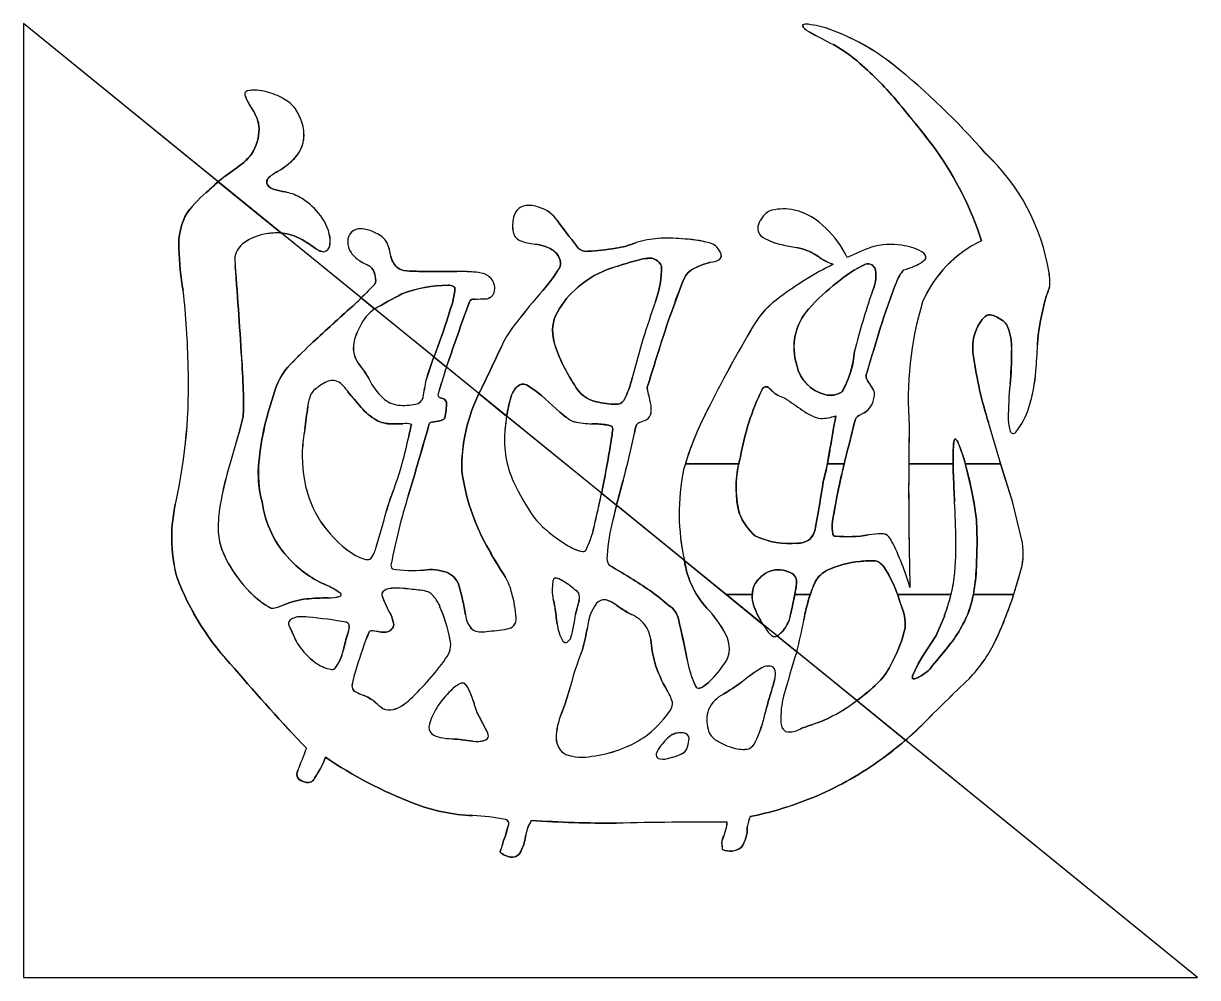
# Model space of a CAD drawing. Header units: inches. Extents: x -867 to 118033, y 1229500 to 1313600.
# Drawn here: x 111711 to 114354, y 1264463 to 1266610 of the extents above; entities that cross this region are included whole.
import ezdxf

# ---------------------------------------------------------------- set-up
doc = ezdxf.new("R2010")
doc.units = ezdxf.units.IN
doc.header["$MEASUREMENT"] = 0

msp = doc.modelspace()

# ---------------------------------------------------------------- linework, layer by layer
at = {"color": 7}
for p, q in [((114353.9, 1264462.6), (111711.3, 1266609.9)), ((111711.3, 1266609.9), (111711.3, 1264462.6)), ((112753.4, 1266043.2), (112753.4, 1266044.1)), ((112376.4, 1265793.1), (112375.5, 1265793.1)), ((112828.2, 1265796.8), (112821.8, 1265792.2)), ((112832.4, 1265798.4), (112828.2, 1265796.8)), ((112838.3, 1265798.1), (112832.4, 1265798.4)), ((112843.6, 1265796.4), (112838.3, 1265798.1)), ((112863.2, 1265784.2), (112843.6, 1265796.4)), ((112877.1, 1265772.7), (112863.2, 1265784.2)), ((112918.5, 1265735.3), (112877.1, 1265772.7)), ((112932.3, 1265724.1), (112918.5, 1265735.3)), ((112933.2, 1265724.1), (112932.3, 1265724.1)), ((113908.6, 1265625.7), (113883.5, 1265711.8)), ((113937.7, 1265533.9), (113908.6, 1265625.7)), ((113960, 1265440.7), (113937.7, 1265533.9)), ((113025.2, 1265311.5), (113025.1, 1265312.2)), ((113784.6, 1265275.7), (113765.4, 1265232.2)), ((113784.6, 1265278.3), (113784.6, 1265275.7)), ((113765.4, 1265232.2), (113733.7, 1265183)), ((113733.7, 1265183), (113725, 1265168.7)), ((113725, 1265168.7), (113712.4, 1265141.7)), ((113712.4, 1265141.7), (113712.5, 1265136.5)), ((113712.5, 1265136.5), (113714, 1265135)), ((113714, 1265135), (113717.4, 1265134.8)), ((113717.4, 1265134.8), (113723.2, 1265136.9)), ((113171.7, 1265075.7), (113172.5, 1265076.6)), ((113171.7, 1265074.9), (113171.7, 1265075.7)), ((113172.5, 1265082.6), (113171.8, 1265082.7)), ((113172.5, 1265076.6), (113172.5, 1265082.6)), ((112754.2, 1265018.7), (112753.4, 1265018.8)), ((112754.3, 1265017.9), (112754.2, 1265018.7)), ((113172.5, 1265009.4), (113171.7, 1265009.4)), ((113171.7, 1264958.4), (113172.5, 1264958.4)), ((111711.3, 1264462.6), (114353.9, 1264462.6))]:
    msp.add_line(p, q, dxfattribs=at)
for points in [[(112391.3, 1264958.4, -0.055111), (112367.2, 1264912.6, -0.399817), (112347.5, 1264901.9, -0.15154), (112330.8, 1264909.2, -0.301448), (112329.1, 1264929.4, 0.010306), (112348.4, 1264978.8, -0.01851), (112186.5, 1265158.4, -0.103184), (112056.3, 1265364.3, -0.120959), (112054.6, 1265534.8, 0.063512), (112081.9, 1265836.6, 0.024265), (112070.8, 1266008.7, -0.039016), (112061.2, 1266103.1, -0.148803), (112079.5, 1266183.8, -0.063522), (112129.4, 1266235.1, -0.021561), (112149.7, 1266253.7), (111711.3, 1266609.9), (111711.3, 1264462.6), (114353.9, 1264462.6), (113696.4, 1264996.8, -0.02734), (113626.7, 1264943, -0.056811), (113476.3, 1264863, -0.043653), (113347, 1264824.8, 0.070224), (113340.5, 1264801.8, -0.155586), (113326.9, 1264755, -0.268078), (113284.8, 1264750.7, 0.046034), (113283.2, 1264766, -0.10837), (113287.4, 1264780.5, 0.067272), (113295.3, 1264812, 0.007869), (113045.7, 1264810, -0.018474), (112854.3, 1264816.3, 0.089356), (112842, 1264783.9, -0.084297), (112832.2, 1264749.9, -0.378712), (112807.8, 1264733.4, -0.129516), (112784.1, 1264744.8, 0.010082), (112788.9, 1264759.1, -0.06366), (112796.2, 1264781.7, -0.047427), (112803.6, 1264807, 0.412458), (112796.5, 1264817.9, 0.04646), (112722.3, 1264826.9, -0.083304), (112588.6, 1264854.9, -0.056916)], [(113872.8, 1265947.5, -0.266995), (113887.3, 1265954.2, -0.078548), (113901.1, 1265949.3, -0.061401), (113916.5, 1265940.4, -0.140506), (113929.3, 1265920.3, -0.075077), (113935.5, 1265871.2, -0.023792), (113931.9, 1265798.2, 0.028581), (113928, 1265720.2, 0.083513), (113932.5, 1265691.5, 0.556873), (113944.7, 1265689.8, 0.099876), (113974.1, 1265745.8, 0.058859), (113990.2, 1265827.2, 0.00868), (113993.7, 1265886.6, -0.055868), (114013.3, 1265995.5, 0.012909), (114021, 1266016.2, 0.07627), (114019.6, 1266048.8, 0.168287), (113876.3, 1266317.7, 0.045812), (113670.2, 1266516, 0.082299), (113525, 1266597.2, 0.045024), (113477.2, 1266608.1, 0.184323), (113465.1, 1266606.5, 0.401214), (113466.3, 1266601.6, 0.073894), (113479, 1266591.5, 0.009968), (113534.2, 1266562.3, -0.045085), (113581.5, 1266530.5, -0.042435), (113670.1, 1266443.8, -0.014659), (113765.1, 1266325.3, -0.075958), (113867.9, 1266120.7, 0.183281), (113734.9, 1265983.4, 0.093166), (113705, 1265704.2, 0.002645), (113703.9, 1265619.1), (113803.6, 1265619.1, -0.021718), (113805.3, 1265668.8, -0.060902), (113806.6, 1265673.4, -0.750169), (113810.9, 1265673.1, -0.062141), (113816.6, 1265662.5, -0.02804), (113829.8, 1265623.2, -0.001207), (113831, 1265619.1), (113910.7, 1265619.1), (113908.6, 1265625.7), (113883.5, 1265711.8, -0.042759), (113849.7, 1265860.3, -0.166183), (113860, 1265930.1, -0.02967)], [(112322.4, 1266307.6, 0.150805), (112341.9, 1266347.6, 0.118181), (112337.6, 1266388.1, 0.061251), (112323.3, 1266417.8, 0.110829), (112296.7, 1266440.5, 0.065976), (112258, 1266456, 0.129921), (112214.8, 1266458, 0.40681), (112209.8, 1266449.1, 0.07663), (112218.4, 1266429.9, -0.019502), (112233, 1266405.4, -0.085799), (112241.1, 1266380, -0.150999), (112229, 1266323.2, -0.086307), (112206.4, 1266296.6, -0.019332), (112165.4, 1266266.1, 0.015742), (112149.7, 1266253.7), (112291.7, 1266138.2, -0.014783), (112299.7, 1266137.4, -0.092021), (112339.4, 1266122.7, -0.021612), (112370.1, 1266102.6, 0.020501), (112375.5, 1266099.4, -0.138406), (112376.4, 1266098.5, -0.004327), (112381.3, 1266097.1, 0.041521), (112387, 1266095.9, 0.017006), (112392.5, 1266097.9, 0.175362), (112399.8, 1266106.6, 0.115175), (112401.2, 1266129, 0.133458), (112375.5, 1266182.8, 0.090138), (112332.4, 1266219.3, 0.068529), (112300.2, 1266230.8, -0.013934), (112276.3, 1266236, -0.201719), (112260.8, 1266246.9, -0.378426), (112262.7, 1266261.9, -0.084166), (112283.3, 1266276.6, 0.070184)], [(113279.9, 1266094.7, 0.083086), (113269.9, 1266108.7, 0.127732), (113255.1, 1266115.9, 0.060999), (113192.7, 1266124.9, 0.050289), (113140, 1266126, 0.061315), (113090.4, 1266116.7, -0.058239), (113044.3, 1266104, -0.023274), (112981.7, 1266097.2, -0.318074), (112956.3, 1266109.7, -0.012807), (112913.5, 1266165.7, 0.176594), (112872.5, 1266195.8, 0.141446), (112838.3, 1266199.4, 0.254042), (112815.6, 1266178, 0.094349), (112812.7, 1266144.5, 0.272202), (112828.5, 1266121.4, 0.06938), (112863.1, 1266113.3, -0.099001), (112901.5, 1266100.8, -0.173209), (112919.4, 1266077.1, -0.244282), (112915.9, 1266057.2, -0.042049), (112880.5, 1266009.2, 0.019533), (112821.8, 1265937.7, 0.074328), (112787.9, 1265884.3, -0.003717), (112736.5, 1265776.8), (112798.8, 1265726.2, -0.03259), (112809.1, 1265770, -0.114709), (112821.8, 1265792.2), (112828.2, 1265796.8), (112832.4, 1265798.4), (112838.3, 1265798.1), (112843.6, 1265796.4), (112863.2, 1265784.2), (112877.1, 1265772.7), (112918.5, 1265735.3), (112932.3, 1265724.1), (112933.2, 1265724.1, 0.137325), (112950.6, 1265713.6, 0.052206), (112991.3, 1265708.9, -0.039081), (113024.4, 1265706.3, -0.061234), (113032.2, 1265704.3, -0.389955), (113037.5, 1265696.9, -0.015439), (113035.6, 1265680, -0.009793), (113014.6, 1265563.5, -0.001555), (113012.5, 1265552.6), (113046, 1265525.4, -0.005675), (113060.9, 1265581.6, 0.021764), (113086.3, 1265687.6, -0.037231), (113091, 1265706.6, -0.166808), (113097.7, 1265711.6, 0.014415), (113113.2, 1265717.9, 0.232872), (113124, 1265733.9, 0.087887), (113122.9, 1265755.8, 0.002273), (113115.7, 1265786.7, -0.178357), (113116.5, 1265795.3, -0.001216), (113144.8, 1265885.1, -0.011476), (113174.2, 1265972.2, -0.017032), (113199, 1266037.5, -0.192629), (113228.1, 1266062, -0.05264), (113257.5, 1266072.5, 0.121865), (113278.2, 1266078.8, 0.384919)], [(113738.4, 1266076.9, 0.337691), (113742.4, 1266085, 0.234051), (113731.8, 1266097, 0.085029), (113688.7, 1266110.7, 0.109404), (113619.7, 1266106.2, 0.027051), (113565.4, 1266083.2, 0.096966), (113517.2, 1266148.9, 0.147389), (113446.4, 1266190, 0.110178), (113395.7, 1266189.4, 0.193659), (113372.4, 1266170.3, 0.105864), (113364.5, 1266153.2, 0.322715), (113376.4, 1266128.3, 0.090222), (113418.6, 1266112.1, 0.021428), (113451, 1266105.5, -0.062248), (113476.9, 1266098.2, -0.0489), (113503, 1266083.6, 0.061445), (113533.8, 1266067.9, 0.045204), (113414, 1265994, 0.105153), (113354.4, 1265930.2, 0.017534), (113250.5, 1265739.2, 0.04727), (113201.1, 1265619.1), (113321.2, 1265619.1, -0.016538), (113325.2, 1265634.4, -0.06987), (113373.7, 1265786.2, -0.55525), (113389.9, 1265789, 0.087068), (113412.5, 1265771.6, 0.000587), (113426.8, 1265765.8, 0.051645), (113430.6, 1265763, 0.002312), (113469, 1265736.6, 0.1078), (113505.5, 1265720.6, 0.06971), (113539.5, 1265726.6, -0.002349), (113526.5, 1265652.6, -0.014725), (113520.9, 1265619.1), (113558.7, 1265619.1, -0.003665), (113564.8, 1265643.4, -0.003176), (113583.8, 1265719, -0.214328), (113594.9, 1265729.2, 0.079005), (113613.5, 1265741.4, 0.136284), (113624.8, 1265762.9, 0.042038), (113626.7, 1265776.1, 0.121208), (113624, 1265786.6, 0.033156), (113613.3, 1265802.6, -0.089896), (113608.2, 1265813.4, -0.153361), (113610, 1265825.1, -0.00558), (113640.6, 1265926.1, -0.02004), (113676.1, 1266027.2, -0.10938), (113692.5, 1266055.1, 0.024126), (113717.5, 1266064.1, 0.094696)], [(112291.7, 1266138.2, 0.064867), (112256.6, 1266136.1, 0.116531), (112208.2, 1266116.5, 0.208218), (112187.2, 1266084.8, 0.02194), (112187.8, 1266065.1, -0.003556), (112203.2, 1265842.5, -0.008585), (112206.5, 1265766.9, -0.036626), (112205.4, 1265725, -0.030322), (112193, 1265677.7, 0.008639), (112169.1, 1265594.6, 0.029199), (112152.8, 1265517.5, 0.047639), (112149.8, 1265465.1, 0.083135), (112158.7, 1265423.7, 0.077424), (112199.8, 1265354.2, 0.095524), (112264.9, 1265295.9, 0.133345), (112273.8, 1265293.6, 0.037671), (112297.1, 1265301.4, -0.074764), (112348.2, 1265314.7, -0.017227), (112397.2, 1265317.3, 0.103318), (112424.3, 1265321, 0.529251), (112425.4, 1265326.6, 0.058891), (112394.6, 1265345.3, -0.106556), (112310.7, 1265403.3, -0.157893), (112248.3, 1265533, -0.090292), (112241.1, 1265623.2, -0.061166), (112276.6, 1265780.5, -0.11155), (112306.2, 1265836.3, -0.016825), (112357.4, 1265887.4, -0.002917), (112445.6, 1265968.1, 0.013927), (112471.5, 1265992.1)], [(112754.3, 1266043.2, 0.018572), (112753.4, 1266043.2), (112753.4, 1266044.1, 0.06936), (112746.9, 1266046.8, 0.047212), (112724.2, 1266050.5, 0.024282), (112687.1, 1266051.7, -0.000753), (112617.5, 1266051.8, -0.013374), (112574.7, 1266052.9, -0.164458), (112551.7, 1266061.2, -0.15617), (112538.3, 1266085.9, 0.064833), (112529.2, 1266117.3, 0.17195), (112504.6, 1266138.1, 0.077232), (112478.1, 1266147.2, 0.099365), (112461.6, 1266146.8, 0.128164), (112449.8, 1266140.6, 0.199677), (112441.1, 1266119.4, 0.156287), (112448.5, 1266094.1, 0.086381), (112467.5, 1266076.2, 0.029794), (112485.2, 1266066.6, -0.218512), (112501.2, 1266048.3, -0.050196), (112504.4, 1266031.3, -0.223734), (112496.1, 1266017.5, -0.013892), (112471.5, 1265992.1), (112501.6, 1265967.7, -0.00619), (112563.1, 1266001.2, -0.093205), (112666.8, 1266020.7, -0.103421), (112679, 1266018.2, -0.384925), (112682.3, 1266011.5, -0.045853), (112676.6, 1265980.6, -0.014561), (112643.4, 1265880.7, 0.006316), (112635.1, 1265859.3), (112663.3, 1265836.3, -0.003465), (112668.7, 1265851.8, -0.002724), (112714.9, 1265983.7, -0.338072), (112726.7, 1265989.5, 0.005218), (112753.9, 1265990.5, 0.309415), (112758.7, 1265992.2, 0.132077), (112765.2, 1265996, 0.147744), (112771.4, 1266008.1, 0.135646), (112770.1, 1266025, 0.18433)], [(113025.2, 1266056, -0.021509), (113094.5, 1266077.3, -0.053885), (113115.9, 1266081.3, -0.363115), (113147.1, 1266063.7, -0.093078), (113133.9, 1265984.3, 0.023125), (113081.4, 1265812.2, -0.067346), (113062.3, 1265761.4, -0.278742), (113045.2, 1265752.9, -0.067064), (113000.7, 1265758.6, -0.223721), (112951.5, 1265796.7, -0.070697), (112907, 1265887.9, -0.171192), (112908.6, 1265952.2, -0.090372), (112952.9, 1266010.7, -0.097027)], [(113629.1, 1266054.6, -0.143663), (113621.4, 1266005.1, 0.018808), (113581.5, 1265872.4, -0.117601), (113553.9, 1265781.2, -0.229986), (113515, 1265774.9, -0.2857), (113452, 1265840.5, -0.267121), (113478.6, 1265967.1, -0.053371), (113542.6, 1266026.6, -0.07094), (113606.4, 1266068, -0.49062)], [(112635.1, 1265859.3), (112501.6, 1265967.7, 0.122439), (112469, 1265928.8, 0.077208), (112454.8, 1265890.8, 0.221374), (112466.9, 1265842.3, -0.044103), (112489.5, 1265809.2, 0.092474), (112520.1, 1265767, 0.149827), (112554.8, 1265751, 0.078107), (112593.5, 1265753.1, 0.300992), (112610.8, 1265768.5, 0.003448), (112617.6, 1265807.7, -0.014936)], [(112698, 1265602.4, -0.118411), (112736.5, 1265776.8), (112663.3, 1265836.3, 0.013731), (112644.2, 1265774, 0.354128), (112648.3, 1265768.4, 0.149403), (112648.2, 1265767.5, -0.033756), (112656, 1265765.1, -0.301225), (112663.1, 1265757.3, -0.067966), (112659.6, 1265721.6, -0.155357), (112648.2, 1265715.6, -0.0383), (112630.8, 1265712.8, 0.394404), (112623.2, 1265703.5, -0.002997), (112577.3, 1265547, 0.027314), (112539, 1265394, 0.262389), (112541.3, 1265382.1, 0.054171), (112612.7, 1265379.7, -0.120269), (112663.1, 1265374.6, -0.238212), (112691.2, 1265345.5, -0.030328), (112706.2, 1265278.9, 0.177342), (112721.8, 1265245.7, 0.189169), (112753.4, 1265241.7, 0.024901), (112799.3, 1265247.1, 0.43233), (112820, 1265272, 0.054023), (112810.5, 1265327.6, 0.072563), (112796.4, 1265363.4, -0.024272), (112753.4, 1265434.9, -0.09052)], [(112576.7, 1265672.2, -0.011586), (112584.4, 1265707, 0.253288), (112583.5, 1265707.9, 0.095247), (112565.2, 1265708.8, -0.0106), (112540, 1265708.9, -0.133876), (112505.9, 1265717.2, -0.082431), (112471.3, 1265745.9, -0.01622), (112441.7, 1265781.2, 0.042319), (112424.7, 1265800.2, 0.140851), (112409.8, 1265806.3, 0.145933), (112390.6, 1265801.9, 0.038492), (112376.4, 1265793.1), (112375.5, 1265793.1, 0.000616), (112372, 1265789.7, 0.032553), (112367.4, 1265786.4, 0.095329), (112359.1, 1265776.6, 0.096767), (112351.1, 1265747.5, -0.001525), (112344.5, 1265696, 0.034244), (112338.8, 1265648.6, 0.085899), (112353.5, 1265542.7, 0.097395), (112402.1, 1265460.8, 0.083463), (112458.9, 1265412.5, 0.098864), (112485.7, 1265403.2, 0.30663), (112495, 1265408.1, 0.075685), (112505.3, 1265431.2, 0.009946), (112528.3, 1265512.9, -0.023424), (112542.8, 1265555.6, 0.034776)], [(113012.5, 1265552.6), (112798.8, 1265726.2, 0.02545), (112794.8, 1265691.3, 0.128799), (112814.4, 1265578, 0.044216), (112859.8, 1265499.1, 0.076323), (112918.1, 1265446.6, 0.034366), (112949.8, 1265427.8, 0.076032), (112971.3, 1265421.2, 0.341488), (112977.6, 1265425.5, 0.069217), (112998.2, 1265488.5, 0.009229)], [(113807, 1265533.2, -0.00262), (113804.5, 1265592, -0.01182), (113803.6, 1265619.1), (113703.9, 1265619.1, 0.006126), (113704.9, 1265422, 0.002492), (113706.5, 1265340.4, 0.048247), (113665.4, 1265445, 0.065909), (113656.1, 1265457.4, 0.224936), (113643.6, 1265461.1, 0.038284), (113613.5, 1265458.7, -0.06616), (113539.1, 1265456.1, -0.485088), (113533, 1265461.5, -0.101913), (113535.1, 1265505.4, -0.016956), (113558.7, 1265619.1), (113520.9, 1265619.1, -0.017973), (113511.4, 1265578.7, -0.010562), (113494.5, 1265480.6, -0.208845), (113478.6, 1265446.8, -0.11949), (113453.2, 1265439.9, -0.131776), (113359.3, 1265456.1, -0.127624), (113322.5, 1265507.6, -0.118385), (113321.2, 1265619.1), (113201.1, 1265619.1, 0.005191), (113197, 1265605.4, 0.105733), (113198.9, 1265401.1), (113292.7, 1265324.8), (113351.5, 1265324.8, -0.078177), (113355.9, 1265345.2, -0.129583), (113381, 1265371.7, -0.224047), (113426.8, 1265377.8, -0.071036), (113428.2, 1265377.7, 0.101063), (113431.2, 1265376.2, -0.019588), (113434.7, 1265375.3, -0.023828), (113438.4, 1265373.7, -0.322257), (113451.2, 1265349.2, -0.013384), (113447.4, 1265324.8), (113482.3, 1265324.8, -0.014271), (113489.6, 1265344.3, -0.194353), (113519.1, 1265378.5, -0.094044), (113594.2, 1265398.9, -0.035175), (113628.6, 1265400.7, -0.177154), (113649.6, 1265384.4, -0.054292), (113678.7, 1265324.8), (113799.2, 1265324.8, 0.016129), (113804.7, 1265350.2, 0.043741), (113809.8, 1265446.2, 0.012835)], [(113960, 1265440.7), (113937.7, 1265533.9), (113910.7, 1265619.1), (113831, 1265619.1, -0.013434), (113842.3, 1265573.4, -0.01242), (113851, 1265529.4, -0.017255), (113856.7, 1265487.7, -0.024091), (113856.1, 1265387, -0.03797), (113849.4, 1265324.8), (113940.3, 1265324.8, 0.01383), (113954.7, 1265373.6, 0.116879)], [(113046, 1265525.4, 0.003269), (113038, 1265492.8, 0.051211), (113025.2, 1265412.8, 0.204101), (113029.6, 1265390.6, -0.011598), (113083.7, 1265358.1, -0.044991), (113164.3, 1265299.3, -0.200983), (113185.6, 1265269.6, -0.006426), (113205.5, 1265178, 0.079721), (113224.3, 1265118, 0.326464), (113232.3, 1265114, 0.087838), (113241.2, 1265117.7, 0.087656), (113284.9, 1265163.1, 0.286319), (113295.9, 1265226.1, 0.076349), (113255.1, 1265288.2, -0.160397), (113198.9, 1265401.1), (113198.9, 1265401.1)], [(112961, 1265327.6, 0.121011), (112952.5, 1265335.3, 0.051248), (112921.9, 1265357.1, 0.077555), (112910.9, 1265361.7, 0.238499), (112905.2, 1265360.2, 0.167798), (112903, 1265353.4, 0.09655), (112903.6, 1265313.3, -0.014406), (112907.6, 1265296.5, -0.00033), (112912.3, 1265258.4, 0.1059), (112925.3, 1265219.4, 0.313865), (112935.1, 1265217.7, 0.231713), (112945.4, 1265234.9, 0.026659), (112953.9, 1265279.6, -0.007425), (112962.4, 1265313, 0.16995)], [(112661.5, 1265180.4, 0.245812), (112671.3, 1265223.9, 0.065072), (112648.2, 1265297, 0.134826), (112647.9, 1265299, -0.114996), (112647.3, 1265301.3, 0.061748), (112632.2, 1265323.4, 0.16919), (112613.9, 1265332.9, 0.009694), (112577.3, 1265337.2, 0.017654), (112553.1, 1265339, 0.044621), (112535.9, 1265338.1, 0.15913), (112520.6, 1265331.5, 0.263058), (112518.5, 1265321.4, 0.037983), (112537.9, 1265279.3, -0.091013), (112544.6, 1265257.3, -0.183458), (112539.9, 1265246.4, -0.186991), (112527.1, 1265239.8, -0.076588), (112512.5, 1265240.4, 0.012233), (112497.6, 1265242.9, 0.175338), (112489.2, 1265240.9, 0.023216), (112460.9, 1265159.9, 0.04069), (112450.7, 1265120.3, 0.28537), (112457.7, 1265106.3, 0.048651), (112475.8, 1265098.3, -0.083296), (112502.9, 1265082.5, 0.044689), (112520.4, 1265068.3, 0.196761), (112544, 1265066, 0.127879), (112581.9, 1265089.3, 0.050671)], [(113159.7, 1265109.9, -0.058552), (113132.2, 1265171.3, -0.043685), (113123.4, 1265223.3, 0.088622), (113113, 1265252.2, 0.151789), (113080, 1265279.6, -0.046532), (113046.1, 1265300.8, 0.04555), (113031.4, 1265309.3, 0.043142), (113025.2, 1265311.5), (113025.1, 1265312.2, 0.251715), (113001.3, 1265305.3, 0.137334), (112980.6, 1265249.6, -0.022108), (112969.2, 1265201.2, 0.025269), (112938.4, 1265104.7, -0.028381), (112922.3, 1265057.2, 0.095667), (112910.2, 1265000.8, 0.266705), (112932.3, 1264964.3, 0.133638), (112990.9, 1264960.9, 0.117773), (113107.7, 1265003, 0.081266), (113165.4, 1265061, 0.080524), (113171.7, 1265074.9), (113171.7, 1265075.7), (113172.5, 1265076.6), (113172.5, 1265082.6), (113171.8, 1265082.7, 0.059624)], [(113351.5, 1265324.8), (113292.7, 1265324.8), (113375.8, 1265257.3, -0.051476), (113355.4, 1265298.7, -0.099669)], [(113467.6, 1265266.6, -0.041396), (113482.3, 1265324.8), (113447.4, 1265324.8, -0.011453), (113443.1, 1265304.2, -0.01007), (113434.7, 1265266.4, -0.034546), (113425.7, 1265249.2, -0.087737), (113407.8, 1265231.3), (113451.7, 1265195.7), (113451.7, 1265195.7, 0.020125)], [(113840.2, 1265135.2, 0.068823), (113896.9, 1265215.7, 0.031999), (113940.3, 1265324.8), (113849.4, 1265324.8, -0.002893), (113848.5, 1265320.2, -0.072675), (113826, 1265257.6, -0.038888), (113798.2, 1265214.7, -0.02059), (113756.6, 1265163.9, -0.114728), (113744.4, 1265150.7, -0.052839), (113723.2, 1265136.9), (113717.4, 1265134.8), (113712.5, 1265135), (113712.4, 1265141.7), (113725, 1265168.7), (113733.7, 1265183), (113765.4, 1265232.2), (113784.6, 1265275.7), (113784.6, 1265278.3, 0.030329), (113799.2, 1265324.8), (113678.7, 1265324.8, -0.019139), (113685.8, 1265302.5, -0.131139), (113695.5, 1265248.6, -0.068706), (113667.5, 1265173.9, -0.106182), (113628.2, 1265120, -0.027075), (113586.9, 1265085.8), (113696.4, 1264996.8, 0.015633), (113733.5, 1265030.9, -0.009266)], [(112444.8, 1265252.5, 0.321528), (112438.7, 1265262.1, 0.021484), (112351.9, 1265273.8, 0.022843), (112331.3, 1265274.3, 0.102534), (112319.7, 1265271.6, 0.130045), (112309.7, 1265265.6, 0.267367), (112308.5, 1265255.5, -0.005872), (112318.5, 1265234.8, 0.058515), (112327.5, 1265215.2, 0.081344), (112360.7, 1265177.6, 0.099387), (112392.8, 1265158.9, 0.035917), (112405.3, 1265155.8, 0.245908), (112412.6, 1265158.6, 0.105203), (112431.5, 1265200.3, -0.034055), (112441.4, 1265237, 0.056891)], [(113375.8, 1265257.3, 0.010654), (113381.1, 1265249.3, 0.091005), (113395.8, 1265232, 0.311976), (113407.8, 1265231.3)], [(113586.9, 1265085.8), (113451.7, 1265195.7, 0.007087), (113422.2, 1265096.2, 0.070922), (113415.9, 1265039.1, 0.248353), (113426.8, 1265016.2, 0.199635), (113462.9, 1265023.7, -0.006886), (113502.4, 1265037.3, 0.05678), (113576, 1265078, 0.006803)], [(113396.1, 1265112.3, -0.00792), (113398.8, 1265120, -0.04061), (113401, 1265128.6, 0.057732), (113403.9, 1265144, 0.231089), (113399, 1265161.3, 0.223752), (113373.4, 1265159.8, 0.032861), (113326.9, 1265126.8, -0.012035), (113287.2, 1265100.6, 0.160241), (113253, 1265065.6, 0.160304), (113252.3, 1265021.3, 0.221951), (113272.1, 1264995.8, 0.080228), (113309, 1264979.7, 0.124433), (113344, 1264977.2, 0.177577), (113359, 1264993.7, 0.06059), (113380, 1265055, -0.013372)], [(112731.5, 1265060.5, 0.013244), (112726.1, 1265078.6, 0.042352), (112710.6, 1265116.6, 0.086452), (112704.4, 1265124.5, 0.181931), (112696.6, 1265125, 0.105167), (112673.6, 1265108.9, 0.063777), (112641.6, 1265069.6, 0.079039), (112625.2, 1265032.9, 0.295118), (112630.3, 1265010.8, 0.12746), (112649.8, 1265003, 0.051219), (112675.4, 1265000, -0.006938), (112722.5, 1264994.5, 0.101871), (112749.9, 1264996.5, 0.282022), (112757.9, 1265006.1, 0.127329), (112753.8, 1265018.7), (112753.4, 1265018.8, -0.004335)], [(113206.1, 1264982.1, 0.082015), (113209.3, 1265001.1, 0.360369), (113196.9, 1265013.1, 0.094324), (113183.1, 1265012.8, 0.109868), (113177.4, 1265011.6, -0.017853), (113172.5, 1265009.4), (113171.7, 1265009.4, 0.095638), (113146, 1264984.5, 0.069381), (113135.4, 1264966.2, 0.391778), (113140.2, 1264955.9, 0.16265), (113161.1, 1264955.4, 0.029698), (113171.7, 1264958.4), (113172.5, 1264958.4, 0.027865), (113195, 1264967.2, 0.232972)]]:
    msp.add_lwpolyline(points, format="xyb", close=True, dxfattribs=at)
for centre, radius, start, end in [((113468.3, 1266604.6), 3.66, 149.4326, 236.8779), ((113473.3, 1266591.5), 17.1, 76.7945, 118.5693), ((113506.6, 1266639.3), 55.2, 223.0849, 239.9894), ((113440.5, 1266337.6), 273, 71.9571, 82.2688), ((114237.1, 1267962), 1566.3, 241.0513, 243.3358), ((113352.8, 1266118.7), 508.5, 51.3869, 70.2061), ((113381.6, 1266284.9), 316.6, 50.8602, 61.186), ((113116, 1265965.9), 731.7, 40.7753, 50.4949), ((112693.4, 1265294.5), 1564, 40.8616, 51.3535), ((112216.9, 1266451), 7.31, 97.3183, 194.8504), ((112276.2, 1266467.3), 68.9, 195.3216, 212.8498), ((112232.7, 1266375.4), 84.5, 72.5889, 101.422), ((112218.7, 1266302.2), 158.8, 60.5687, 75.6674), ((111696.8, 1264765.2), 2590.7, 37.0279, 40.3872), ((111910.9, 1266230.6), 366.4, 28.495, 32.964), ((112259.5, 1266369.9), 79.8, 36.8765, 62.1734), ((112209.6, 1266344.7), 135.1, 18.7526, 32.7728), ((112163.5, 1266369.2), 78.3, 7.9221, 27.5377), ((112143.1, 1266371.2), 98.4, 330.7988, 5.1458), ((112255.2, 1266358.9), 87.5, 352.5764, 19.5364), ((112267.4, 1266359.1), 75.4, 315.4839, 351.1542), ((112141.4, 1266374.9), 101.7, 309.679, 329.4103), ((113146.9, 1265886.7), 758, 17.9789, 35.3538), ((113559.7, 1265976.3), 465.6, 8.9546, 47.1651), ((111791.1, 1266810.5), 660.7, 304.5125, 308.9424), ((112192.9, 1266430.7), 178.6, 300.397, 315.879), ((112354.8, 1266009.4), 319, 126.4195, 134.9676), ((112270.3, 1266253.3), 11.4, 140.0649, 214.3914), ((112316.4, 1266208.4), 75.8, 115.8825, 136.4179), ((112305.5, 1266014), 282.6, 128.5463, 143.0849), ((112281.6, 1266259.8), 24.4, 211.866, 257.4845), ((112381.1, 1266662.7), 439.4, 256.1927, 259.3859), ((112274.7, 1266108.3), 125.1, 62.5367, 78.2179), ((112253.4, 1266082.3), 158.1, 39.4536, 60.056), ((112203, 1266113.3), 142.2, 150.2596, 184.1143), ((112289.4, 1266108.6), 113.7, 10.3524, 40.7591), ((112846.7, 1266167.8), 32.7, 104.8596, 161.8755), ((112849.2, 1266138.4), 62, 67.9114, 100.1148), ((112851.6, 1266124.4), 74.4, 33.6918, 73.7511), ((113407.8, 1266150.9), 40.4, 107.4528, 151.2935), ((113422.2, 1266076.1), 116.4, 78.0357, 103.1853), ((113413.7, 1266051.9), 141.9, 43.15, 76.6877), ((112902.1, 1266153.8), 89.9, 164.3496, 185.9089), ((114028.4, 1266972.8), 1376.4, 215.9033, 218.8384), ((113387.7, 1266149), 23.7, 169.8247, 241.3673), ((113408.3, 1266143.3), 44.9, 143.102, 167.2742), ((112273.9, 1266023.8), 113.7, 98.7638, 125.3508), ((112282.3, 1266002.5), 136.1, 82.6458, 100.8793), ((112279.8, 1266023.3), 115.9, 59.0659, 80.0965), ((112352.6, 1266120.9), 49.3, 346.4686, 9.4937), ((112470.9, 1266119.4), 29.8, 134.8778, 180.0464), ((112467.7, 1266121.2), 26.3, 103.4195, 132.6333), ((112470.9, 1266105.9), 41.9, 80.1342, 102.8325), ((112461.9, 1266057.2), 91.5, 62.1561, 79.8213), ((112487.6, 1266093.1), 48.1, 30.2433, 69.2697), ((112840.3, 1266146.4), 27.6, 183.9092, 244.8176), ((113153, 1265920), 206.4, 93.6312, 107.666), ((113161.1, 1265863.8), 263, 83.0956, 94.6112), ((113441.9, 1266236.1), 126.1, 238.704, 259.3256), ((113373.4, 1265993.2), 212, 25.1318, 47.2856), ((112669.7, 1266117.6), 608.7, 181.3646, 190.302), ((112234.1, 1266076.6), 47.6, 122.98, 170.0278), ((112122.1, 1265757.1), 425.3, 54.32, 59.2723), ((112411.6, 1266166.9), 76.5, 237.168, 241.866), ((112374.5, 1266097.4), 2.23, 30.346, 61.866), ((112384.1, 1266112.3), 16.7, 300.2523, 349.6443), ((112484.3, 1266118.4), 43.2, 178.6499, 214.1808), ((112413.2, 1266066.7), 126.5, 8.7628, 23.6006), ((112874.7, 1266241.3), 128.5, 248.9477, 264.8229), ((112850.9, 1266011), 103, 60.5811, 83.1969), ((112877.2, 1266063.9), 44.1, 16.6696, 56.6156), ((112977.8, 1266121.4), 24.4, 208.6266, 279.2046), ((112940.5, 1266772.9), 676.9, 273.4908, 278.8237), ((113013.2, 1266307.5), 205.8, 278.6807, 292.013), ((113187.1, 1265865.6), 259.4, 74.7943, 88.7569), ((113248.7, 1266083.9), 32.6, 49.5852, 78.7016), ((113232.9, 1266071.7), 52.4, 26.0345, 45.0327), ((113512, 1266487.3), 386.6, 256.0118, 260.9219), ((113434.6, 1265998.3), 108.5, 67.0655, 81.3132), ((113804.7, 1265592.7), 545.8, 109.8149, 116.013), ((113664.3, 1265952.7), 159.9, 81.226, 106.2002), ((113670.4, 1265978), 133.9, 62.7058, 82.1464), ((113982.4, 1265876.8), 269.4, 115.1484, 156.6921), ((112412.3, 1266081.8), 225.1, 179.2273, 184.4886), ((112295.8, 1265816.7), 293.2, 73.0516, 74.0433), ((112391.2, 1266130.8), 35.1, 253.534, 263.0444), ((112360.9, 1266178.5), 86.6, 287.5058, 291.4029), ((112509.4, 1266139.6), 76, 216.7527, 236.5007), ((112556.6, 1266220.3), 169.5, 238.243, 245.0693), ((112583.6, 1266094.7), 46.2, 190.8821, 226.3868), ((112898.5, 1266070.4), 21.9, 322.7233, 16.3453), ((113307, 1265261.8), 842.6, 104.6044, 109.5331), ((113123.9, 1265980.5), 101.1, 94.5513, 106.889), ((113120.9, 1266053.8), 28, 20.637, 100.4639), ((113292.4, 1265928), 148.6, 103.5886, 115.6416), ((113255.2, 1266117.5), 45, 272.9484, 300.7408), ((113270.2, 1266087.7), 11.9, 311.7396, 35.9502), ((113415.5, 1265957.9), 153.1, 55.1708, 66.369), ((113581.9, 1266200.6), 141.2, 236.0164, 250.0809), ((113694.5, 1266125.3), 65.4, 290.6441, 312.2823), ((113725, 1266080.4), 18, 19.9951, 67.6901), ((113735.1, 1266083.6), 7.44, 296.8154, 23.5403), ((96545.2, 1264868.8), 15688.3, 3.55835, 4.36999), ((112473.2, 1266040), 29.2, 16.3793, 65.6835), ((112418.7, 1266023.7), 86.1, 5.0608, 16.5552), ((112575.5, 1266091), 38.1, 231.356, 268.7126), ((112616.8, 1266853), 801.2, 266.9827, 270.0477), ((112672.2, 1289143.4), 23091.6, 269.86426, 270.03681), ((112692.6, 1265668.8), 382.9, 85.263, 90.8269), ((112716.3, 1265928.9), 121.8, 75.5401, 86.2674), ((112740.3, 1266021.9), 25.8, 59.4265, 75.698), ((112613.8, 1266243.5), 355, 318.7021, 328.3334), ((113104.8, 1265848.6), 222.1, 110.9788, 133.1465), ((112929.2, 1266059.1), 218, 339.9151, 1.1858), ((113244.3, 1266013.4), 51.2, 108.396, 152.0091), ((113881.8, 1265369.9), 779.9, 116.5041, 126.857), ((113719.5, 1265823.7), 269.2, 114.8431, 131.0741), ((113612.5, 1266052.5), 16.6, 8.163, 111.6206), ((113540.9, 1266042.9), 88.9, 334.8227, 7.7255), ((113747.3, 1266004.1), 74.9, 137.0687, 162.0374), ((113612.1, 1266318.7), 275.6, 286.963, 292.4911), ((113914.2, 1266028), 107.5, 353.7191, 11.1653), ((112485.6, 1266033.3), 19, 303.5971, 354.0424), ((112667, 1265735), 285.7, 90.0182, 111.3237), ((112666.9, 1265990.5), 30.3, 65.5209, 89.9932), ((112753.9, 1266031.4), 11.9, 87.8721, 92.1279), ((112738.3, 1266013.4), 33.9, 19.9372, 61.7136), ((112740.3, 1266014.3), 31.7, 348.8098, 19.7089), ((114143.9, 1265641.2), 1024.6, 157.2466, 161.1495), ((113788.7, 1265697.8), 410.7, 126.8097, 139.0298), ((114919.6, 1265533.8), 1337.9, 158.3555, 162.9477), ((110304.1, 1265808.7), 1778, 0.8977, 6.4577), ((112027.6, 1266445.8), 634.8, 311.1893, 317.5644), ((113885.5, 1263503.7), 2826, 117.9007, 119.3194), ((112511.4, 1266026.9), 171.6, 344.3232, 354.8247), ((112676.9, 1266013), 5.61, 344.2206, 63.5194), ((112754.8, 1266006.2), 14.6, 285.4895, 315.5851), ((112748.3, 1266012.2), 23.4, 316.2971, 349.9144), ((113766, 1265223.2), 1184.1, 138.4055, 142.8816), ((113091.2, 1265860.1), 204.5, 132.5707, 153.2265), ((113534.2, 1265821.8), 209.9, 124.9049, 148.9159), ((115364.7, 1265409.1), 1842.4, 161.1242, 165.4342), ((114489.2, 1265853.6), 496.6, 163.4029, 176.1937), ((113615.7, 1266155.6), 428.7, 338.0668, 341.0251), ((119317.7, 1258373.7), 10242.2, 132.14175, 132.81034), ((112563.5, 1265882.6), 105.2, 126.0357, 153.9576), ((110945.9, 1266501.9), 1807.5, 339.9005, 343.2374), ((124790.4, 1261683.4), 12818.4, 160.39833, 161.02269), ((112724.6, 1265978.8), 10.9, 78.8668, 153.5826), ((112693.2, 1267292.3), 1303.3, 271.4703, 272.6663), ((112755, 1265994.9), 4.53, 255.1083, 323.8796), ((114966.6, 1265330.5), 1945.8, 160.3677, 165.6667), ((115058.2, 1265286.2), 2005, 159.9921, 162.6219), ((113575.3, 1265880.7), 129.7, 138.2089, 198.0317), ((114462.6, 1265764.2), 760, 163.2372, 184.5278), ((112998.9, 1265917.8), 96.6, 159.1306, 197.6982), ((114013.5, 1265830.8), 182.8, 140.3331, 147.1309), ((113885.8, 1265938.2), 16, 84.6116, 144.4076), ((113878.9, 1265908), 46.9, 61.759, 79.724), ((113872.4, 1265882.6), 72.7, 52.6857, 66.7401), ((113887.9, 1265907.9), 43.3, 16.688, 48.6802), ((112584.1, 1265864.1), 132, 150.6381, 168.2979), ((112983.6, 1265797.5), 214.1, 139.0741, 156.0776), ((116024.7, 1264354.4), 3100.6, 149.4535, 153.4716), ((118146.8, 1264505.1), 4725, 162.4984, 163.7773), ((113956.9, 1265880.2), 109, 152.791, 190.5325), ((113769.9, 1265875.3), 165.7, 358.5889, 15.7631), ((113091.3, 1265101.1), 1075.5, 133.0267, 136.8823), ((112513, 1265879.6), 59.3, 169.0758, 219.5728), ((113250.4, 1265998.7), 360.8, 197.8045, 214.0578), ((113488.6, 1265541.8), 910.7, 158.1517, 163.0218), ((105532, 1269284.2), 8012.9, 334.04167, 334.89343), ((131588.6, 1260034), 19349.7, 162.39906, 162.67779), ((113376.4, 1265884.7), 205.4, 329.7414, 356.5703), ((113166.7, 1265873.2), 768.8, 354.3981, 359.8497), ((112281.5, 1265957.9), 1713.7, 355.6505, 357.6135), ((110885.1, 1265792.6), 1197.6, 347.5682, 2.1046), ((110004.3, 1265710.2), 2202.9, 1.4745, 3.442), ((112414.8, 1265742.7), 143.3, 139.2473, 164.7075), ((112291.1, 1265698), 227.5, 29.262, 39.2155), ((113787.1, 1265456.4), 1186.3, 160.5261, 164.467), ((113536.2, 1265858.3), 86.1, 191.9407, 255.7192), ((114733.1, 1265983.4), 891.9, 187.9307, 197.7244), ((112618, 1265870.1), 142.2, 205.3318, 226.4651), ((112884, 1265857.4), 202.5, 331.6958, 347.1072), ((113627.9, 1265816.5), 19.9, 154.15, 189.0259), ((113640.4, 1265821.9), 33.3, 194.8306, 215.3779), ((113637.6, 1265854.5), 353.7, 342.0999, 355.7008), ((112388.7, 1265759.8), 34.1, 128.5352, 150.5359), ((112394.6, 1265752.5), 43.4, 121.2724, 128.5588), ((113756.3, 1264367.3), 1984.8, 134.0809, 134.222), ((112441, 1265705.3), 109, 117.5213, 126.3386), ((112407.6, 1265772), 34.4, 86.3438, 119.5548), ((112406.6, 1265777.3), 29.2, 51.7994, 83.869), ((112321, 1265690.5), 151.1, 36.919, 46.612), ((109767, 1266281.9), 2889.8, 349.7665, 350.5568), ((112863.2, 1265753.6), 56.6, 137.0093, 162.9514), ((113016.5, 1265829.8), 73, 207.041, 257.4835), ((113127.7, 1265789.9), 12.4, 154.5977, 191.7514), ((109722.4, 1264978.7), 3488.2, 12.8732, 13.4059), ((113890.2, 1265537.6), 573.2, 154.2959, 170.2828), ((113382.7, 1265782.6), 9.68, 41.7139, 157.8788), ((113450.8, 1265844.6), 82.4, 222.3696, 242.274), ((113498.1, 1265714.1), 145.3, 30.466, 37.5483), ((113603.9, 1265775.7), 22.9, 0.9325, 31.8417), ((114611.1, 1265725.3), 683.1, 173.8743, 180.4228), ((111920.4, 1265753.2), 286.4, 354.3561, 2.7463), ((112899.5, 1265557.6), 661.6, 160.3119, 174.3126), ((112429.5, 1265741.7), 78.6, 153.6463, 175.7548), ((113000.1, 1266219.3), 709.8, 218.1181, 221.8352), ((112563.6, 1265815.6), 65.2, 228.1689, 262.2533), ((112590.6, 1265773.8), 21, 278.1568, 345.1622), ((112649.8, 1265773.8), 5.58, 177.298, 255.3), ((112649.6, 1265767.8), 1.41, 154.7123, 188.7015), ((112634.3, 1265709), 60.2, 68.8782, 76.6114), ((112653.7, 1265755.8), 9.57, 9.0157, 76.0702), ((112530.5, 1265752.3), 132.7, 346.6237, 2.1764), ((113080.2, 1265609.4), 382.3, 154.0345, 181.0469), ((113139.6, 1265669.5), 345.5, 163.0487, 176.3847), ((113044.2, 1265921), 168.1, 254.9762, 270.3231), ((113046.6, 1265771.3), 18.5, 265.4726, 327.7741), ((113061.5, 1265741.9), 63, 352.7121, 12.8026), ((115879.1, 1271886.2), 6593.4, 248.03063, 248.16517), ((113442.5, 1265782.5), 22.9, 226.8026, 238.6282), ((116306.2, 1269903.9), 5041.4, 235.2219, 235.7519), ((113527.9, 1265818.1), 45.1, 253.3139, 305.1219), ((113580.4, 1265772.5), 45.4, 316.7388, 347.7815), ((113547.8, 1265781.2), 79.1, 346.6285, 356.2573), ((103901.2, 1266799.4), 8515.1, 352.55493, 352.90439), ((112575.1, 1265835.7), 137.3, 220.8592, 239.7084), ((112567.5, 1265875.3), 125, 264.1638, 282.0284), ((113102.4, 1265736.9), 21.8, 299.7638, 352.1997), ((113859.7, 1265418.2), 688.6, 152.2103, 164.2254), ((113523.9, 1265812.2), 93.4, 234.0115, 258.6225), ((113600.7, 1265711.8), 18.4, 108.3031, 156.6914), ((113565.8, 1265793.7), 70.7, 294.273, 312.3421), ((113820.7, 1265790.6), 159.8, 320.929, 343.705), ((111809.5, 1265803.6), 403.7, 341.8255, 348.7726), ((112538.2, 1265775.6), 66.8, 241.0149, 271.5157), ((112553.5, 1266303.1), 594.4, 268.6962, 271.1254), ((112572, 1265660.7), 48.6, 76.3874, 98.07), ((113333, 1265522.1), 771.1, 166.1226, 168.7779), ((99549, 1269450.2), 13600.4, 343.32205, 344.00895), ((112583.2, 1265706.6), 1.34, 18.0268, 77.8137), ((112632, 1265704.1), 8.82, 92.3648, 183.7767), ((112621.1, 1265827.8), 115.4, 275.2247, 283.5924), ((112644.6, 1265736.5), 21.2, 279.9237, 315.2466), ((112960.7, 1265750), 37.8, 223.2733, 254.5501), ((112993.8, 1265905.4), 196.5, 257.3211, 269.275), ((112991.4, 1265496.2), 212.7, 81.0817, 90.0338), ((113020.4, 1265673.3), 33.2, 69.0943, 83.1107), ((113030.8, 1265697.8), 6.73, 352.6658, 77.88), ((113215.9, 1265665.6), 131.5, 161.8326, 170.3614), ((113101.6, 1265699.3), 12.8, 107.559, 145.4399), ((112995.1, 1265983), 290.3, 290.7181, 294.0216), ((113500.8, 1265845), 124.5, 272.1435, 288.0941), ((105656, 1267075.6), 7998.1, 349.75191, 350.29021), ((119525.4, 1264185.2), 6136.4, 165.52499, 166.25285), ((121748.9, 1265560.5), 8045.2, 178.97679, 180.98676), ((114015.7, 1265719.2), 87.8, 179.3424, 198.4378), ((114585.1, 1264943.4), 2502.2, 162.9359, 164.9157), ((112687.8, 1265630.4), 349.4, 169.1743, 177.0195), ((113020.8, 1265672), 226.8, 175.1276, 204.4845), ((110049.1, 1266156.6), 3024.3, 348.6898, 350.9341), ((112763.8, 1265719.2), 274.6, 351.7933, 355.3313), ((111856.6, 1265926.9), 1252.8, 344.0023, 348.9896), ((113939.1, 1265694.4), 7.28, 204.0412, 321.3295), ((111722.6, 1265857.4), 874, 339.7944, 347.7612), ((112954.3, 1265730.6), 577.4, 344.7443, 352.2373), ((114376.6, 1265624.8), 573, 175.5973, 183.2825), ((113824.5, 1265665.9), 19.4, 157.4967, 171.4372), ((113808.7, 1265672.6), 2.25, 12.9194, 160.4238), ((113771.2, 1265644.8), 48.7, 21.2729, 35.4962), ((113473, 1265525.1), 370.1, 15.3678, 21.7925), ((112492.5, 1265597.7), 252.6, 174.213, 194.8503), ((112652.1, 1265638.2), 313.5, 178.1016, 197.7401), ((113554, 1265566.1), 238.7, 163.3882, 194.1842), ((115222.6, 1265214.8), 1712.4, 165.5033, 170.2289), ((112986.4, 1265384.7), 876.5, 12.4291, 15.7842), ((113184.8, 1265670.4), 491.5, 187.953, 208.6422), ((113675.7, 1265507.7), 488.5, 168.4674, 192.61), ((112820.3, 1265417), 675.1, 164.7447, 171.4348), ((113282.7, 1265795.1), 516.2, 204.8626, 214.9897), ((115531.2, 1264896.3), 2563.6, 164.4943, 166.544), ((111181.3, 1265929.3), 2356.3, 349.0229, 351.4434), ((119419.4, 1265793.5), 5618.4, 182.0546, 182.655), ((112961.2, 1265377.5), 902.6, 9.6859, 12.5321), ((112990.9, 1265379.6), 481.5, 158.5622, 163.9297), ((113957.8, 1265120.5), 1444.9, 162.8314, 169.0899), ((111268.1, 1265908), 1780.2, 346.3704, 348.8418), ((112402.6, 1265453.1), 357.5, 166.7887, 194.3765), ((112425.6, 1265475.5), 276, 171.2374, 182.1473), ((112479.7, 1265564.4), 233.5, 187.74, 223.6301), ((112586, 1265625.1), 246.7, 199.529, 221.7802), ((112113.2, 1265434), 1696.7, 0.4095, 3.351), ((113249.4, 1265425.9), 610.4, 5.808, 9.7621), ((110463.7, 1266048.4), 2132.8, 343.1802, 345.4595), ((113059.9, 1265662.6), 258.4, 219.2543, 236.7124), ((113421.5, 1265390.9), 396.8, 165.1144, 176.8408), ((113440.1, 1265552.7), 126, 200.9945, 230.0864), ((113640.6, 1265478.5), 108.9, 165.6669, 188.9434), ((112278, 1265470.9), 128.3, 182.5627, 202.3827), ((112761.4, 1265530.9), 240.5, 333.991, 349.829), ((113447.8, 1265482), 46.7, 311.1464, 358.3319), ((112811.9, 1265443.1), 1045.7, 356.9227, 2.4429), ((112573.9, 1265605.6), 224.7, 220.1269, 239.2111), ((113070.1, 1265667.4), 268.1, 235.4626, 243.3356), ((113436.6, 1265623.1), 184, 245.1688, 275.1967), ((113451.7, 1265495.5), 55.7, 271.6174, 298.8733), ((113538.2, 1265461.2), 5.16, 176.3299, 279.8398), ((113566.6, 1265737.4), 282.6, 264.4117, 279.5524), ((113644, 1265263.3), 197.8, 90.1108, 98.8805), ((113646, 1265446.1), 15.1, 48.3605, 99.0681), ((113613.8, 1265416.2), 59.1, 29.2455, 44.329), ((113145.1, 1265179.9), 583.9, 15.9566, 27.0054), ((113260.1, 1265427.3), 550, 351.9406, 1.959), ((113815.8, 1265418.5), 145.9, 342.0727, 8.7385), ((112402.2, 1265521), 262.2, 202.1757, 219.4881), ((112495.7, 1265475.1), 72.6, 239.5374, 262.1219), ((112424.3, 1265453.7), 84.1, 327.194, 344.5067), ((113510.8, 1265841.4), 859.5, 208.2277, 213.7893), ((112982.1, 1265494.7), 74.3, 244.1774, 260.7045), ((112971.7, 1265427.4), 6.23, 255.9792, 341.7122), ((113053.4, 1265406.8), 28.8, 168.1423, 214.285), ((121889.6, 1265543.7), 8185.6, 180.85214, 181.42324), ((112487.2, 1265569.1), 242.2, 223.199, 247.528), ((112486.7, 1265412.5), 9.34, 263.6499, 331.8383), ((112550.7, 1265390), 12.3, 161.1201, 219.9295), ((112356.6, 1264208.7), 1360.1, 57.6849, 60.3427), ((113398.5, 1265429.9), 201.6, 188.2266, 224.6763), ((113610.3, 1265190.7), 208.8, 94.4103, 115.9004), ((113624.3, 1265155.7), 245, 88.9922, 97.0504), ((113616.8, 1265363.9), 38.6, 32.0502, 72.2339), ((113444.3, 1265400), 412, 348.8317, 358.1924), ((112615.1, 1265573.4), 596.6, 200.516, 224.0806), ((112588, 1265709.6), 330.8, 261.8726, 274.2755), ((112627.5, 1265273.9), 106.8, 70.5284, 97.9603), ((112648.3, 1265332.2), 44.9, 17.2052, 70.8006), ((112681, 1265297.1), 133.1, 13.258, 29.859), ((112914, 1265353.6), 11, 142.9585, 181.0601), ((112909.5, 1265355.4), 6.48, 73.7768, 131.8028), ((112901.7, 1265324), 38.8, 58.5872, 75.5961), ((113418.7, 1265310.7), 71.6, 121.7244, 151.2582), ((113410.5, 1265326.2), 54.2, 72.4207, 122.9259), ((113427.1, 1265372.8), 5.02, 76.4616, 92.7159), ((113433.4, 1265384.2), 8.28, 231.3405, 254.424), ((113421.4, 1265330.8), 46.4, 73.3841, 77.8727), ((113420.4, 1265335.5), 42.3, 64.7245, 70.1844), ((113427.7, 1265352.6), 23.7, 351.7629, 63.2106), ((113546.8, 1265324.8), 60.4, 117.2558, 161.2498), ((113390.7, 1265220.9), 306.2, 15.4642, 32.2807), ((113066.6, 1265609.1), 918.7, 334.6478, 345.1483), ((112383.7, 1265494), 231, 217.236, 238.839), ((112331, 1265205.7), 153.4, 52.3609, 65.4907), ((112538.4, 1265311.3), 26.9, 95.2663, 131.433), ((112549.6, 1265242.6), 96.4, 87.9288, 98.1485), ((112539.3, 1264995.5), 343.8, 83.6564, 87.702), ((112485.1, 1264390.6), 951, 82.2414, 84.4413), ((112609.5, 1265301.9), 31.3, 43.489, 82.5604), ((112150.6, 1265188.7), 562.9, 9.2292, 16.1777), ((113006.2, 1265334.8), 104.8, 169.7758, 191.835), ((112830.9, 1265197.6), 183.7, 48.5543, 60.2891), ((112941.1, 1265314), 24.1, 34.3681, 61.9677), ((112797.9, 1264881.8), 555.5, 48.7258, 59.03), ((113418.4, 1265321.3), 66.9, 159.0659, 199.7137), ((112995.3, 1265408.2), 459.7, 346.9283, 352.6202), ((113825.9, 1265207.1), 363.2, 157.8176, 170.5698), ((113408.5, 1265422.4), 402.7, 339.031, 349.6759), ((112366.6, 1265138.3), 177.3, 95.9728, 113.0755), ((112411.4, 1264604.3), 713.2, 91.1359, 95.0837), ((112402, 1265384), 66.8, 265.9008, 289.4957), ((112423, 1265324.2), 3.45, 292.784, 60.0261), ((112528.4, 1265324.6), 10.5, 138.8329, 203.1848), ((112804.7, 1265427.8), 305.4, 200.5777, 209.0938), ((112550.3, 1265251.1), 109.2, 27.3177, 41.4513), ((112558.7, 1265255.9), 261.8, 3.5414, 15.9106), ((112614.1, 1265234.7), 300, 11.8767, 15.1782), ((114085.1, 1265010.1), 1162.9, 164.9376, 166.6033), ((112940.9, 1265318.4), 22.2, 343.9765, 24.4438), ((113019.6, 1265286.6), 26.2, 77.8798, 134.3945), ((113016, 1265274.8), 37.8, 65.9932, 75.8746), ((112991.7, 1265224.3), 93.9, 54.5641, 64.9961), ((113623, 1265366), 230.1, 331.8946, 348.5212), ((112273.6, 1265311.1), 17.5, 237.4787, 270.804), ((112233.6, 1265452), 163.4, 284.266, 292.8955), ((112652.6, 1265301.3), 5.22, 180.7435, 204.7904), ((112644.5, 1265297.4), 3.71, 353.6305, 27.4286), ((112380.1, 1265172), 295.8, 10.0981, 24.9906), ((84097.9, 1261753.5), 29026.8, 6.93528, 7.011), ((113090.5, 1265240.5), 110.3, 143.9943, 175.2732), ((113176.6, 1265471.6), 215, 232.6348, 243.2914), ((113052.4, 1265212.8), 72.3, 33.071, 67.595), ((113139.5, 1265259.1), 47.3, 12.9222, 58.3784), ((113073.5, 1265124.4), 244.5, 24.5716, 42.0357), ((113566, 1265377.2), 224.8, 200.4304, 214.6589), ((112499.4, 1265494.1), 962.7, 346.3149, 348.6226), ((113589.6, 1265257.4), 106.3, 355.2629, 25.1471), ((112317.9, 1265259.5), 10.2, 143.35, 209.6154), ((111432.7, 1264819.7), 978.2, 25.1082, 26.387), ((112326, 1265249.7), 22.8, 106.054, 135.6918), ((112331.9, 1265245.1), 29.2, 91.3337, 114.7509), ((112336.2, 1265048.1), 226.2, 86.0102, 91.2445), ((112259.8, 1264258.9), 1019, 79.8902, 84.8133), ((112435, 1265253), 9.79, 350.7523, 68.2591), ((112481.4, 1265250.1), 63.6, 6.5684, 27.3697), ((112527.8, 1265258.1), 16.8, 315.8477, 357.4307), ((112759.4, 1265283.6), 53.4, 184.971, 225.1966), ((112798, 1265269.4), 22.3, 273.383, 6.9041), ((113009.9, 1265269.3), 98.2, 186.3683, 210.5486), ((112530.8, 1265336.3), 426.9, 346.2492, 352.3575), ((109630.1, 1264449.9), 3648.7, 11.5112, 12.984), ((113306.2, 1265323.2), 140.5, 328.2334, 336.1477), ((112578.8, 1265428.7), 903.4, 345.0559, 349.6676), ((113537.1, 1265414.3), 328.7, 322.6075, 331.5154), ((112406.5, 1265263.4), 92.5, 198.0108, 211.4062), ((112704.9, 1265145.7), 278.8, 161.0431, 168.6949), ((112375, 1265259.5), 70.2, 340.6702, 353.4247), ((113347.1, 1264896.2), 924.6, 158.1106, 163.4303), ((112496.2, 1265230.3), 12.7, 80.0574, 123.5224), ((112454.3, 1264936.1), 309.8, 79.0628, 81.8246), ((112521.8, 1265287.5), 47.9, 259.4688, 276.2841), ((112524.9, 1265259.6), 19.9, 276.1896, 318.5555), ((112742.7, 1265284), 43.7, 241.4385, 284.2864), ((112721.8, 1265704.3), 463.7, 273.9169, 279.6225), ((112922.7, 1265236.9), 22.8, 302.7674, 354.9511), ((112428.6, 1265354.4), 561.9, 344.1755, 349.2415), ((113037.4, 1265208.7), 87.2, 9.6522, 29.9101), ((113435.7, 1265280.6), 62.9, 209.8274, 230.627), ((113402.3, 1265240.4), 10.6, 232.0949, 301.4082), ((113366.1, 1265290.7), 72.5, 305.1143, 325.1697), ((113410.9, 1265312.9), 291.8, 331.556, 347.2777), ((112458.8, 1265297.5), 155, 212.0933, 230.6949), ((112324.1, 1265223.8), 110, 324.4185, 347.6904), ((112624.8, 1265211.5), 48.1, 319.6399, 14.8807), ((112931.4, 1265225.5), 8.66, 225.3245, 295.0254), ((113908.1, 1264849.3), 1002.7, 159.4534, 165.2434), ((113424.8, 1265248), 302.4, 184.676, 194.6814), ((113239.9, 1265203.4), 60.4, 318.1362, 22.0458), ((113160.8, 1265694.6), 797.8, 318.3087, 323.027), ((113577.5, 1265380.4), 359.3, 316.9761, 332.7242), ((112423.2, 1265248.3), 94.4, 228.5232, 251.2264), ((112173.8, 1265526.4), 598, 313.041, 324.644), ((113401.9, 1265206.6), 198.5, 188.2895, 206.4299), ((116947.1, 1264107), 3661.1, 162.7004, 164.3246), ((113522.5, 1265238.2), 158.6, 311.8059, 336.0502), ((114692.4, 1267253.3), 3266.2, 219.8962, 224.138), ((112421.1, 1265244.5), 90.1, 251.7096, 259.9376), ((112406.2, 1265164.2), 8.46, 263.8974, 328.9275), ((112698.8, 1265077.7), 251.7, 160.9387, 170.2589), ((113407.2, 1265257.5), 288.2, 197.398, 210.802), ((113134.5, 1265263.9), 181.1, 306.13, 326.1681), ((113600.8, 1264790), 434.2, 121.5905, 129.119), ((113387.7, 1265133.4), 30.1, 68.0716, 118.5209), ((113383.7, 1265147.6), 20.5, 349.8351, 41.8831), ((113668.7, 1265244), 120.2, 296.991, 309.0896), ((113722.1, 1265183.5), 39.7, 304.2644, 330.4436), ((112722.9, 1265062.8), 67.6, 112.8994, 136.9135), ((112699.8, 1265114.4), 11.1, 65.5232, 106.7676), ((112684.9, 1265102.8), 29.1, 25.4599, 47.955), ((112761.6, 1265938.4), 989.1, 302.1009, 304.8591), ((113452.8, 1265110.3), 54.9, 160.5579, 169.8599), ((113336.3, 1265148.7), 67.8, 342.8149, 356.0315), ((116600.4, 1262205.7), 4025, 133.2956, 135.4191), ((112465.4, 1265118.9), 14.8, 174.5449, 238.2537), ((112507.6, 1265195.1), 101.9, 240.6288, 251.77), ((112442.2, 1265009.5), 94.9, 50.2348, 69.2809), ((112811.2, 1264964.5), 199.5, 133.6248, 148.2215), ((112494.2, 1265006.4), 242.9, 17.2886, 26.6617), ((112512.6, 1265223.5), 442.1, 337.9125, 344.4152), ((113051.9, 1265045.9), 125.4, 17.0688, 30.7175), ((113231, 1265121.5), 7.55, 205.27, 286.2763), ((113226.4, 1265141.1), 27.7, 283.9934, 302.3641), ((113323.2, 1265031.1), 78.3, 117.4414, 153.8564), ((114458.3, 1264783.1), 1112.1, 162.7826, 165.8471), ((113641.6, 1265031.2), 258.6, 159.9153, 161.7305), ((113619.4, 1265045.4), 203.6, 165.5623, 181.7894), ((113292.1, 1265484.3), 495.7, 304.9355, 312.6982), ((112591.1, 1265173.2), 126.5, 225.8002, 236.0354), ((112535, 1265095.9), 31.2, 242.1856, 286.7111), ((112518, 1265150.6), 88.6, 287.0424, 316.192), ((112748.5, 1264999.5), 127.8, 146.7553, 164.8321), ((112387.2, 1264966.8), 356.8, 15.2089, 18.2439), ((113125.7, 1265087.4), 47.6, 326.415, 344.8299), ((113360.7, 1265380.2), 371.1, 292.4523, 305.4514), ((115146.4, 1266303.3), 2716, 207.2329, 208.2265), ((113062.3, 1264997.7), 152.2, 156.978, 178.8367), ((112959.3, 1265208.1), 253.2, 305.8993, 324.4832), ((113319.9, 1265042.5), 70.8, 160.9763, 197.4055), ((113117.3, 1265110.7), 268.5, 334.1613, 348.0306), ((112644.8, 1265025.8), 20.9, 160.1094, 225.8785), ((112731.5, 1265004.5), 26.4, 3.5008, 30.4791), ((113289.6, 1265029.7), 38.2, 192.6179, 242.6738), ((113443, 1265038), 27.1, 177.6142, 233.4038), ((113435.8, 1265063.4), 48, 259.1652, 304.3244), ((113975.6, 1263595.7), 1517.2, 108.1694, 109.7476), ((113170.2, 1265606.9), 805.7, 304.52, 314.3667), ((112655, 1265044.5), 41.8, 233.693, 262.7481), ((112677.1, 1265126.4), 126.4, 257.5034, 269.2316), ((112499.3, 1263299), 1710.1, 82.4989, 84.089), ((112731.3, 1265061.9), 68, 262.5934, 284.6937), ((112746.1, 1265007.9), 12, 281.9623, 351.5902), ((112953, 1265001.8), 42.9, 181.3637, 241.0975), ((112961.1, 1265226.5), 267.3, 276.4019, 303.2698), ((113223.3, 1264930.5), 94.3, 123.1902, 145.0425), ((113144.4, 1265078.1), 74.2, 292.2503, 295.8416), ((113183, 1264999.4), 13.4, 89.6273, 117.4765), ((113190.8, 1264976.5), 37.1, 80.4516, 102.0052), ((113195.9, 1264999.6), 13.5, 6.2009, 85.4713), ((113150.1, 1265001.3), 59.2, 341.0395, 359.7939), ((113340.4, 1265102.1), 126.4, 237.2907, 255.6384), ((113329, 1265005.9), 32.4, 297.5944, 337.8721), ((111141.7, 1265422.1), 1285.5, 337.4654, 339.8272), ((112967.9, 1265070.3), 111.8, 251.4268, 281.874), ((113143.4, 1264963.6), 8.4, 161.9303, 247.5069), ((113206.3, 1264937.4), 76.5, 141.9726, 157.8482), ((113104.8, 1265164.3), 216.8, 288.2026, 294.5872), ((113185.4, 1264985.8), 21, 297.1865, 349.6441), ((113331.4, 1265047.6), 71.5, 251.8016, 280.1736), ((112172.3, 1265044.7), 235.4, 325.8732, 338.491), ((112942.8, 1265770.5), 981.7, 235.8199, 248.8499), ((113151.4, 1264986.9), 33, 250.1933, 287.1463), ((113141.4, 1265045.6), 92.3, 282.3099, 289.1142), ((113200.7, 1265562.7), 752, 291.5023, 304.5083), ((112345.2, 1264920.6), 18.4, 151.386, 218.4873), ((112351.7, 1264917.6), 16.3, 255.001, 342.1705), ((112350.9, 1264932.4), 30.7, 229.1809, 263.6491), ((113192.8, 1265583.1), 773.8, 281.4928, 291.4909), ((112738.9, 1265239.3), 412.7, 248.6456, 267.6935), ((112711.2, 1264423.7), 403.4, 77.7944, 88.425), ((112933, 1264755.7), 139.2, 159.5651, 169.2467), ((112794.6, 1264808.9), 9.22, 330.029, 78.0011), ((112937.9, 1264766), 97.5, 148.9863, 169.4109), ((113034.3, 1267402.6), 2592.6, 266.0179, 270.2514), ((113233.5, 1256880.8), 7931.4, 89.55343, 91.35677), ((113174.9, 1264825.5), 121.2, 338.2241, 353.6186), ((113425.2, 1264790.1), 85.6, 156.0746, 172.1424), ((112880.9, 1264741.8), 93.6, 154.7517, 169.3219), ((112736.9, 1264795.9), 105.8, 334.2463, 353.5201), ((113318.4, 1264763.6), 35.4, 151.3616, 176.1016), ((113260.3, 1264799.7), 80.2, 326.0913, 1.4654), ((112430.7, 1264870.4), 375.1, 340.4298, 342.7403), ((113201.3, 1264749.6), 83.4, 0.7699, 11.3127), ((113302.1, 1264789.3), 42.3, 245.7627, 305.7903), ((112817.5, 1264784), 51.5, 229.6404, 259.1589), ((112810.7, 1264755.5), 22.2, 262.5332, 345.5024)]:
    msp.add_arc(centre, radius, start, end, dxfattribs=at)
msp.add_point((112668.7, 1265851.8), dxfattribs=at)

doc.saveas('drawing.dxf')
